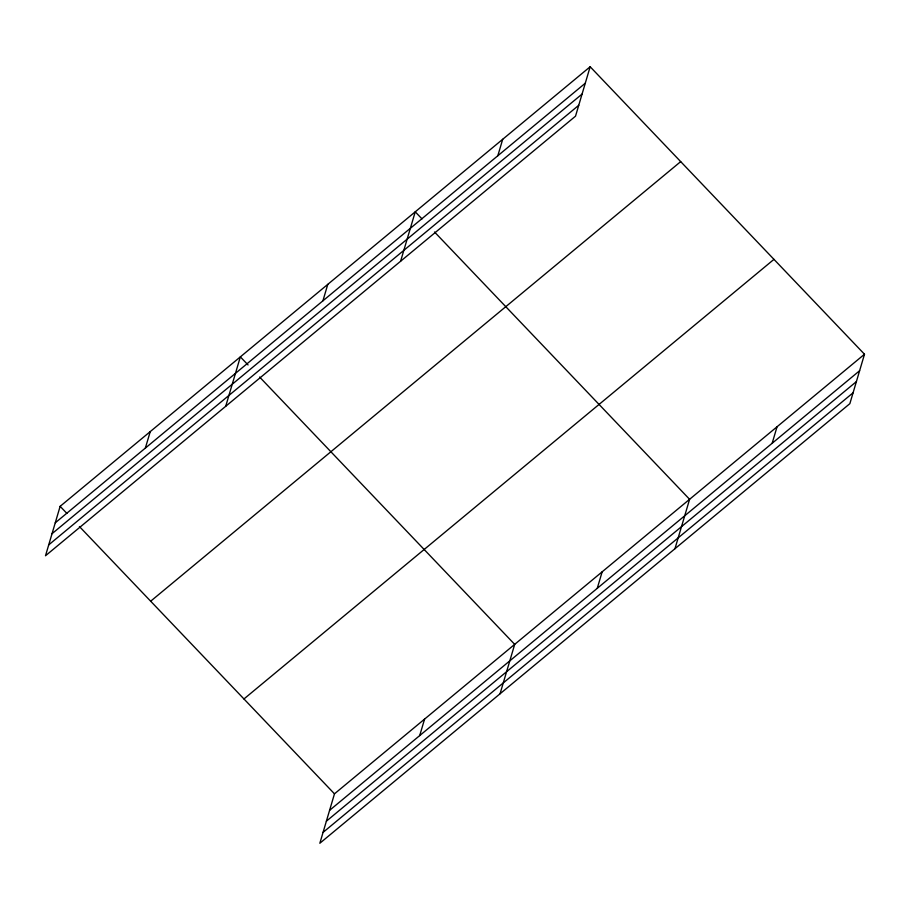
<?xml version="1.0" encoding="UTF-8"?>
<svg xmlns="http://www.w3.org/2000/svg" width="910" height="910" viewBox="0 0 910 910"><rect width="100%" height="100%" fill="white"/><g stroke="black" fill="none" stroke-linecap="round" stroke-linejoin="round"><path stroke-width="1.36" d="M590.158 66.748L60.14 506.335L45.5 555.76L575.518 116.173L590.158 66.748L864.5 354.24L849.86 403.665L319.842 843.252L334.482 793.827L864.5 354.24M145.361 448.084L150.241 431.602M225.703 406.304L240.342 356.868L248.055 364.944M322.913 300.823L327.793 284.341M400.605 261.238L415.244 211.814L421.99 218.878M497.815 155.758L502.707 139.275M419.703 735.587L424.583 719.105M500.045 693.795L514.696 644.371L259.612 377.058M597.256 588.326L602.147 571.833M674.958 548.73L689.598 499.306L434.514 231.993M772.169 443.261L777.049 426.779M55.26 522.818L585.266 83.231M52.041 533.692L582.047 94.094M48.719 544.885L578.737 105.298M150.673 601.203L680.691 161.616M243.948 698.96L773.966 259.361M329.602 810.321L859.62 370.723M326.383 821.184L856.401 381.597M323.061 832.388L853.08 392.801M60.14 506.335L66.885 513.399M79.397 526.515L334.482 793.827"/></g></svg>
